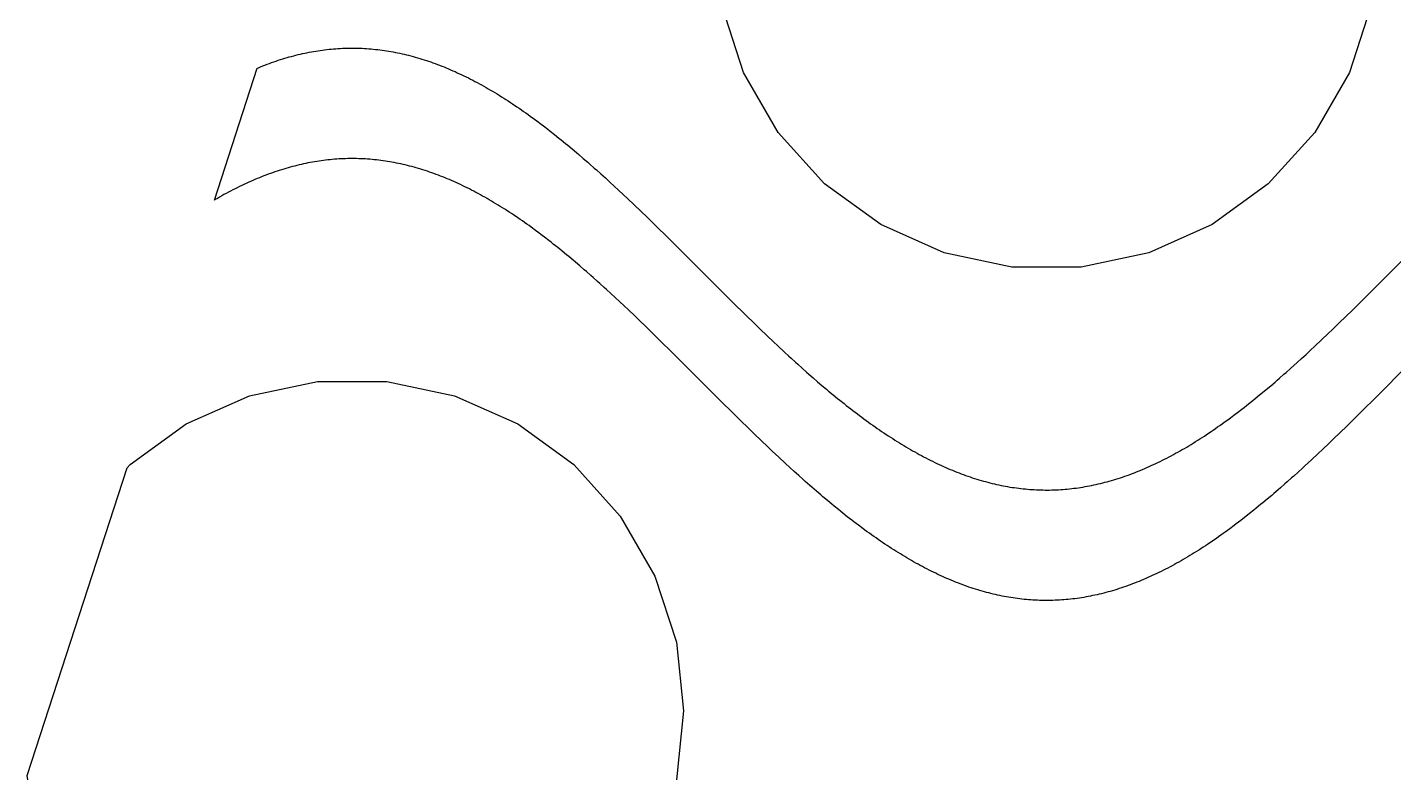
# Model space of a CAD drawing. Header units: metres. Extents: x -75 to 75, y 0 to 231.
# Drawn here: x -23.05 to 7.85, y 120.99 to 137.97 of the extents above; entities that cross this region are included whole.
import ezdxf

# ---------------------------------------------------------------- set-up
doc = ezdxf.new("R2010")
doc.units = ezdxf.units.M

msp = doc.modelspace()

# ---------------------------------------------------------------- linework, layer by layer
for p, q in [((-6.85158, 136.95), (-7.33604, 138.441)), ((7.33604, 138.441), (6.85158, 136.95)), ((-17.3782, 137.224), (-17.3283, 137.24)), ((-17.3283, 137.24), (-17.2782, 137.255)), ((-17.2782, 137.255), (-17.2282, 137.271)), ((-17.2282, 137.271), (-17.1783, 137.285)), ((-17.1783, 137.285), (-17.1282, 137.3)), ((-17.1282, 137.3), (-17.0782, 137.313)), ((-17.0782, 137.313), (-17.0283, 137.327)), ((-17.0283, 137.327), (-16.9782, 137.339)), ((-16.9782, 137.339), (-16.9283, 137.352)), ((-16.9283, 137.352), (-16.8783, 137.364)), ((-16.8783, 137.364), (-16.8282, 137.375)), ((-16.8282, 137.375), (-16.7783, 137.386)), ((-16.7783, 137.386), (-16.7282, 137.396)), ((-16.7282, 137.396), (-16.6782, 137.406)), ((-16.6782, 137.406), (-16.6283, 137.415)), ((-16.6283, 137.415), (-16.5782, 137.424)), ((-16.5782, 137.424), (-16.5282, 137.433)), ((-16.5282, 137.433), (-16.4783, 137.441)), ((-16.4783, 137.441), (-16.4282, 137.448)), ((-16.4282, 137.448), (-16.3783, 137.455)), ((-16.3783, 137.455), (-16.3283, 137.462)), ((-16.3283, 137.462), (-16.2782, 137.467)), ((-16.2782, 137.467), (-16.2283, 137.473)), ((-16.2283, 137.473), (-16.1783, 137.478)), ((-16.1783, 137.478), (-16.1282, 137.482)), ((-16.1282, 137.482), (-16.0783, 137.486)), ((-16.0783, 137.486), (-16.0282, 137.49)), ((-16.0282, 137.49), (-15.9782, 137.493)), ((-15.9782, 137.493), (-15.9283, 137.495)), ((-15.9283, 137.495), (-15.8782, 137.497)), ((-15.8782, 137.497), (-15.8282, 137.499)), ((-15.8282, 137.499), (-15.7783, 137.499)), ((-15.7783, 137.499), (-15.7282, 137.5)), ((-15.7282, 137.5), (-15.6783, 137.5)), ((-15.6783, 137.5), (-15.6283, 137.499)), ((-15.6283, 137.499), (-15.5782, 137.498)), ((-15.5782, 137.498), (-15.5283, 137.497)), ((-15.5283, 137.497), (-15.4782, 137.495)), ((-15.4782, 137.495), (-15.4282, 137.492)), ((-15.4282, 137.492), (-15.3783, 137.489)), ((-15.3783, 137.489), (-15.3282, 137.486)), ((-15.3282, 137.486), (-15.2782, 137.482)), ((-15.2782, 137.482), (-15.2283, 137.477)), ((-15.2283, 137.477), (-15.1782, 137.472)), ((-15.1782, 137.472), (-15.1283, 137.466)), ((-15.1283, 137.466), (-15.0783, 137.46)), ((-15.0783, 137.46), (-15.0282, 137.454)), ((-15.0282, 137.454), (-14.9783, 137.447)), ((-14.9783, 137.447), (-14.9283, 137.439)), ((-14.9283, 137.439), (-14.8782, 137.431)), ((-14.8782, 137.431), (-14.8283, 137.423)), ((-14.8283, 137.423), (-14.7782, 137.414)), ((-14.7782, 137.414), (-14.7282, 137.404)), ((-14.7282, 137.404), (-14.6783, 137.394)), ((-14.6783, 137.394), (-14.6282, 137.384)), ((-14.6282, 137.384), (-14.5782, 137.373)), ((-14.5782, 137.373), (-14.5283, 137.361)), ((-14.5283, 137.361), (-14.4782, 137.35)), ((-14.4782, 137.35), (-14.4283, 137.337)), ((-14.4283, 137.337), (-14.3783, 137.324)), ((-14.3783, 137.324), (-14.3282, 137.311)), ((-14.3282, 137.311), (-14.2783, 137.297)), ((-14.2783, 137.297), (-14.2282, 137.283)), ((-14.2282, 137.283), (-14.1782, 137.268)), ((-14.1782, 137.268), (-14.1283, 137.253)), ((-14.1283, 137.253), (-14.0782, 137.237)), ((-14.0782, 137.237), (-14.0282, 137.22)), ((-18.8237, 134.06), (-17.8533, 137.047)), ((-17.8533, 137.047), (-17.8282, 137.057)), ((-17.8282, 137.057), (-17.7782, 137.077)), ((-17.7782, 137.077), (-17.7283, 137.097)), ((-17.7283, 137.097), (-17.6782, 137.117)), ((-17.6782, 137.117), (-17.6283, 137.136)), ((-17.6283, 137.136), (-17.5783, 137.154)), ((-17.5783, 137.154), (-17.5282, 137.172)), ((-17.5282, 137.172), (-17.4783, 137.19)), ((-17.4783, 137.19), (-17.4283, 137.207)), ((-17.4283, 137.207), (-17.3782, 137.224)), ((-14.0282, 137.22), (-13.9783, 137.204)), ((-13.9783, 137.204), (-13.9282, 137.187)), ((-13.9282, 137.187), (-13.8783, 137.169)), ((-13.8783, 137.169), (-13.8283, 137.151)), ((-13.8283, 137.151), (-13.7782, 137.132)), ((-13.7782, 137.132), (-13.7283, 137.113)), ((-13.7283, 137.113), (-13.6783, 137.094)), ((-13.6783, 137.094), (-13.6282, 137.074)), ((-13.6282, 137.074), (-13.5783, 137.053)), ((-13.5783, 137.053), (-13.5282, 137.032)), ((-13.5282, 137.032), (-13.4782, 137.011)), ((-13.4782, 137.011), (-13.4283, 136.989)), ((-13.4283, 136.989), (-13.3782, 136.967)), ((-13.3782, 136.967), (-13.3282, 136.944)), ((-13.3282, 136.944), (-13.2783, 136.921)), ((-6.06758, 135.592), (-6.85158, 136.95)), ((6.85158, 136.95), (6.06758, 135.592)), ((-13.2783, 136.921), (-13.2282, 136.898)), ((-13.2282, 136.898), (-13.1783, 136.874)), ((-13.1783, 136.874), (-13.1283, 136.849)), ((-13.1283, 136.849), (-13.0782, 136.824)), ((-13.0782, 136.824), (-13.0283, 136.799)), ((-13.0283, 136.799), (-12.9782, 136.773)), ((-12.9782, 136.773), (-12.9282, 136.747)), ((-12.9282, 136.747), (-12.8783, 136.72)), ((-12.8783, 136.72), (-12.8282, 136.693)), ((-12.8282, 136.693), (-12.7782, 136.666)), ((-12.7782, 136.666), (-12.7283, 136.638)), ((-12.7283, 136.638), (-12.6782, 136.61)), ((-12.6782, 136.61), (-12.6283, 136.581)), ((-12.6283, 136.581), (-12.5783, 136.552)), ((-12.5783, 136.552), (-12.5282, 136.523)), ((-12.5282, 136.523), (-12.4783, 136.493)), ((-12.4783, 136.493), (-12.4283, 136.462)), ((-12.4283, 136.462), (-12.3782, 136.432)), ((-12.3782, 136.432), (-12.3283, 136.401)), ((-12.3283, 136.401), (-12.2782, 136.369)), ((-12.2782, 136.369), (-12.2282, 136.337)), ((-12.2282, 136.337), (-12.1783, 136.305)), ((-12.1783, 136.305), (-12.1282, 136.272)), ((-12.1282, 136.272), (-12.0782, 136.239)), ((-12.0782, 136.239), (-11.9782, 136.172)), ((-11.9782, 136.172), (-11.9283, 136.138)), ((-11.9283, 136.138), (-11.8783, 136.104)), ((-11.8783, 136.104), (-11.8282, 136.069)), ((-11.8282, 136.069), (-11.7783, 136.034)), ((-11.7783, 136.034), (-11.7282, 135.998)), ((-11.7282, 135.998), (-11.6782, 135.962)), ((-11.6782, 135.962), (-11.5782, 135.889)), ((-11.5782, 135.889), (-11.5282, 135.852)), ((-11.5282, 135.852), (-11.4282, 135.778)), ((-11.4282, 135.778), (-11.3783, 135.74)), ((-11.3783, 135.74), (-11.2782, 135.663)), ((-11.2782, 135.663), (-11.2283, 135.624)), ((-11.2283, 135.624), (-11.1282, 135.545)), ((-11.1282, 135.545), (-11.0282, 135.465)), ((-11.0282, 135.465), (-10.9782, 135.425)), ((-10.9782, 135.425), (-10.8782, 135.343)), ((-5.01846, 134.426), (-6.06758, 135.592)), ((6.06758, 135.592), (5.01846, 134.426)), ((-10.8782, 135.343), (-10.8282, 135.302)), ((-10.8282, 135.302), (-10.7282, 135.219)), ((-10.7282, 135.219), (-10.6283, 135.134)), ((-10.6283, 135.134), (-10.5782, 135.091)), ((-10.5782, 135.091), (-10.4782, 135.005)), ((-17.2556, 134.762), (-17.3057, 134.747)), ((-17.2057, 134.777), (-17.2556, 134.762)), ((-17.1557, 134.792), (-17.2057, 134.777)), ((-17.1056, 134.806), (-17.1557, 134.792)), ((-17.0557, 134.819), (-17.1056, 134.806)), ((-17.0057, 134.832), (-17.0557, 134.819)), ((-16.9556, 134.845), (-17.0057, 134.832)), ((-16.9057, 134.857), (-16.9556, 134.845)), ((-16.8557, 134.869), (-16.9057, 134.857)), ((-16.8056, 134.88), (-16.8557, 134.869)), ((-16.7557, 134.891), (-16.8056, 134.88)), ((-16.7056, 134.901), (-16.7557, 134.891)), ((-16.6557, 134.91), (-16.7056, 134.901)), ((-16.6057, 134.92), (-16.6557, 134.91)), ((-16.5556, 134.928), (-16.6057, 134.92)), ((-16.5057, 134.936), (-16.5556, 134.928)), ((-16.4557, 134.944), (-16.5057, 134.936)), ((-16.4056, 134.951), (-16.4557, 134.944)), ((-16.3557, 134.958), (-16.4056, 134.951)), ((-16.3057, 134.964), (-16.3557, 134.958)), ((-16.2556, 134.97), (-16.3057, 134.964)), ((-16.2057, 134.975), (-16.2556, 134.97)), ((-16.1556, 134.98), (-16.2057, 134.975)), ((-16.1057, 134.984), (-16.1556, 134.98)), ((-16.0557, 134.988), (-16.1057, 134.984)), ((-16.0056, 134.991), (-16.0557, 134.988)), ((-15.9557, 134.994), (-16.0056, 134.991)), ((-15.9057, 134.996), (-15.9557, 134.994)), ((-15.8556, 134.998), (-15.9057, 134.996)), ((-15.8057, 134.999), (-15.8556, 134.998)), ((-15.7557, 135), (-15.8057, 134.999)), ((-15.7056, 135), (-15.7557, 135)), ((-15.6557, 135), (-15.7056, 135)), ((-15.6057, 134.999), (-15.6557, 135)), ((-15.5556, 134.998), (-15.6057, 134.999)), ((-15.5057, 134.996), (-15.5556, 134.998)), ((-15.4556, 134.994), (-15.5057, 134.996)), ((-15.4057, 134.991), (-15.4556, 134.994)), ((-15.3557, 134.988), (-15.4057, 134.991)), ((-15.3056, 134.984), (-15.3557, 134.988)), ((-15.2557, 134.98), (-15.3056, 134.984)), ((-15.2057, 134.975), (-15.2557, 134.98)), ((-15.1556, 134.969), (-15.2057, 134.975)), ((-15.1057, 134.964), (-15.1556, 134.969)), ((-15.0557, 134.958), (-15.1057, 134.964)), ((-15.0056, 134.951), (-15.0557, 134.958)), ((-14.9557, 134.943), (-15.0056, 134.951)), ((-14.9056, 134.936), (-14.9557, 134.943)), ((-14.8557, 134.928), (-14.9056, 134.936)), ((-14.8057, 134.919), (-14.8557, 134.928)), ((-14.7556, 134.91), (-14.8057, 134.919)), ((-14.7057, 134.9), (-14.7556, 134.91)), ((-14.6557, 134.89), (-14.7057, 134.9)), ((-14.6056, 134.879), (-14.6557, 134.89)), ((-14.5557, 134.868), (-14.6056, 134.879)), ((-14.5057, 134.856), (-14.5557, 134.868)), ((-14.4556, 134.844), (-14.5057, 134.856)), ((-14.4057, 134.831), (-14.4556, 134.844)), ((-14.3557, 134.818), (-14.4057, 134.831)), ((-14.3056, 134.805), (-14.3557, 134.818)), ((-14.2557, 134.791), (-14.3056, 134.805)), ((-14.2056, 134.776), (-14.2557, 134.791)), ((-14.1557, 134.761), (-14.2056, 134.776)), ((-14.1057, 134.745), (-14.1557, 134.761)), ((-10.4782, 135.005), (-10.3783, 134.918)), ((-10.3783, 134.918), (-10.3282, 134.875)), ((-10.3282, 134.875), (-10.2283, 134.786)), ((-10.2283, 134.786), (-10.1782, 134.742)), ((-18.0556, 134.459), (-18.1057, 134.436)), ((-18.0057, 134.481), (-18.0556, 134.459)), ((-17.9556, 134.503), (-18.0057, 134.481)), ((-17.9057, 134.525), (-17.9556, 134.503)), ((-17.8557, 134.546), (-17.9057, 134.525)), ((-17.8056, 134.566), (-17.8557, 134.546)), ((-17.7557, 134.586), (-17.8056, 134.566)), ((-17.7057, 134.606), (-17.7557, 134.586)), ((-17.6556, 134.625), (-17.7057, 134.606)), ((-17.6057, 134.644), (-17.6556, 134.625)), ((-17.5557, 134.662), (-17.6057, 134.644)), ((-17.5056, 134.68), (-17.5557, 134.662)), ((-17.4557, 134.698), (-17.5056, 134.68)), ((-17.4056, 134.715), (-17.4557, 134.698)), ((-17.3557, 134.731), (-17.4056, 134.715)), ((-17.3057, 134.747), (-17.3557, 134.731)), ((-14.0556, 134.729), (-14.1057, 134.745)), ((-14.0057, 134.713), (-14.0556, 134.729)), ((-13.9557, 134.696), (-14.0057, 134.713)), ((-13.9056, 134.679), (-13.9557, 134.696)), ((-13.8557, 134.661), (-13.9056, 134.679)), ((-13.8057, 134.642), (-13.8557, 134.661)), ((-13.7556, 134.624), (-13.8057, 134.642)), ((-13.7057, 134.604), (-13.7556, 134.624)), ((-13.6556, 134.585), (-13.7057, 134.604)), ((-13.6057, 134.565), (-13.6556, 134.585)), ((-13.5557, 134.544), (-13.6057, 134.565)), ((-13.5056, 134.523), (-13.5557, 134.544)), ((-13.4557, 134.501), (-13.5056, 134.523)), ((-13.4057, 134.479), (-13.4557, 134.501)), ((-13.3556, 134.457), (-13.4057, 134.479)), ((-13.3057, 134.434), (-13.3556, 134.457)), ((-10.1782, 134.742), (-10.0783, 134.652)), ((-10.0783, 134.652), (-9.97826, 134.561)), ((-9.97826, 134.561), (-9.87823, 134.469)), ((-9.87823, 134.469), (-9.77821, 134.377)), ((-18.6556, 134.156), (-18.7057, 134.128)), ((-18.6057, 134.184), (-18.6556, 134.156)), ((-18.5557, 134.211), (-18.6057, 134.184)), ((-18.5056, 134.237), (-18.5557, 134.211)), ((-18.4557, 134.264), (-18.5056, 134.237)), ((-18.4057, 134.29), (-18.4557, 134.264)), ((-18.3556, 134.315), (-18.4057, 134.29)), ((-18.3057, 134.34), (-18.3556, 134.315)), ((-18.2557, 134.365), (-18.3057, 134.34)), ((-18.2056, 134.389), (-18.2557, 134.365)), ((-18.1557, 134.413), (-18.2056, 134.389)), ((-18.1057, 134.436), (-18.1557, 134.413)), ((-13.2557, 134.411), (-13.3057, 134.434)), ((-13.2056, 134.387), (-13.2557, 134.411)), ((-13.1557, 134.363), (-13.2056, 134.387)), ((-13.1057, 134.338), (-13.1557, 134.363)), ((-13.0556, 134.313), (-13.1057, 134.338)), ((-13.0057, 134.287), (-13.0556, 134.313)), ((-12.9556, 134.261), (-13.0057, 134.287)), ((-12.9057, 134.235), (-12.9556, 134.261)), ((-12.8557, 134.208), (-12.9057, 134.235)), ((-12.8056, 134.181), (-12.8557, 134.208)), ((-12.7557, 134.153), (-12.8056, 134.181)), ((-12.7057, 134.125), (-12.7557, 134.153)), ((-9.77821, 134.377), (-9.67827, 134.284)), ((-9.67827, 134.284), (-9.57825, 134.19)), ((-9.57825, 134.19), (-9.47823, 134.096)), ((-3.75, 133.505), (-5.01846, 134.426)), ((5.01846, 134.426), (3.75, 133.505)), ((-18.8057, 134.071), (-18.8237, 134.06)), ((-18.7556, 134.1), (-18.8057, 134.071)), ((-18.7057, 134.128), (-18.7556, 134.1)), ((-12.6556, 134.097), (-12.7057, 134.125)), ((-12.6057, 134.068), (-12.6556, 134.097)), ((-12.5557, 134.039), (-12.6057, 134.068)), ((-12.5056, 134.009), (-12.5557, 134.039)), ((-12.4557, 133.979), (-12.5056, 134.009)), ((-12.4056, 133.949), (-12.4557, 133.979)), ((-12.3557, 133.918), (-12.4056, 133.949)), ((-12.3057, 133.886), (-12.3557, 133.918)), ((-12.2556, 133.855), (-12.3057, 133.886)), ((-12.2057, 133.823), (-12.2556, 133.855)), ((-9.47823, 134.096), (-9.32823, 133.953)), ((-9.32823, 133.953), (-9.17824, 133.809)), ((-12.1557, 133.79), (-12.2057, 133.823)), ((-12.1056, 133.758), (-12.1557, 133.79)), ((-12.0557, 133.724), (-12.1056, 133.758)), ((-11.9556, 133.657), (-12.0557, 133.724)), ((-11.9057, 133.623), (-11.9556, 133.657)), ((-11.8557, 133.588), (-11.9057, 133.623)), ((-11.8056, 133.553), (-11.8557, 133.588)), ((-11.7557, 133.518), (-11.8056, 133.553)), ((-9.17824, 133.809), (-9.02824, 133.664)), ((-9.02824, 133.664), (-8.87825, 133.517)), ((-11.7056, 133.482), (-11.7557, 133.518)), ((-11.6557, 133.446), (-11.7056, 133.482)), ((-11.5556, 133.373), (-11.6557, 133.446)), ((-11.5057, 133.336), (-11.5556, 133.373)), ((-11.4056, 133.26), (-11.5057, 133.336)), ((-11.3557, 133.222), (-11.4056, 133.26)), ((-11.2556, 133.145), (-11.3557, 133.222)), ((-8.87825, 133.517), (-8.77823, 133.419)), ((-8.77823, 133.419), (-8.62823, 133.271)), ((-8.62823, 133.271), (-8.37822, 133.023)), ((-2.31758, 132.867), (-3.75, 133.505)), ((3.75, 133.505), (2.31758, 132.867)), ((-11.2057, 133.106), (-11.2556, 133.145)), ((-11.1556, 133.067), (-11.2057, 133.106)), ((-11.0557, 132.987), (-11.1556, 133.067)), ((-11.0056, 132.947), (-11.0557, 132.987)), ((-10.9557, 132.907), (-11.0056, 132.947)), ((-10.8556, 132.825), (-10.9557, 132.907)), ((-8.37822, 133.023), (-8.22823, 132.874)), ((-10.8057, 132.783), (-10.8556, 132.825)), ((-10.7056, 132.7), (-10.8057, 132.783)), ((-10.6557, 132.657), (-10.7056, 132.7)), ((-10.5556, 132.572), (-10.6557, 132.657)), ((-8.22823, 132.874), (-7.42828, 132.075)), ((-0.78392, 132.541), (-2.31758, 132.867)), ((2.31758, 132.867), (0.78392, 132.541)), ((7.47169, 132.118), (8.22166, 132.867)), ((-10.4556, 132.486), (-10.5556, 132.572)), ((-10.4057, 132.442), (-10.4556, 132.486)), ((-10.3056, 132.355), (-10.4057, 132.442)), ((-10.2557, 132.31), (-10.3056, 132.355)), ((-10.1556, 132.221), (-10.2557, 132.31)), ((0.78392, 132.541), (-0.78392, 132.541)), ((-10.1057, 132.176), (-10.1556, 132.221)), ((-10.0056, 132.086), (-10.1057, 132.176)), ((-9.95567, 132.04), (-10.0056, 132.086)), ((-9.85565, 131.949), (-9.95567, 132.04)), ((-7.42828, 132.075), (-7.17827, 131.826)), ((7.3217, 131.969), (7.47169, 132.118)), ((-9.75563, 131.856), (-9.85565, 131.949)), ((-9.65569, 131.763), (-9.75563, 131.856)), ((-9.55566, 131.669), (-9.65569, 131.763)), ((-7.17827, 131.826), (-7.02827, 131.678)), ((-7.02827, 131.678), (-6.87828, 131.53)), ((6.92169, 131.573), (7.07169, 131.721)), ((7.07169, 131.721), (7.17171, 131.82)), ((7.17171, 131.82), (7.3217, 131.969)), ((-9.45564, 131.574), (-9.55566, 131.669)), ((-9.30565, 131.431), (-9.45564, 131.574)), ((-9.20563, 131.335), (-9.30565, 131.431)), ((-6.87828, 131.53), (-6.77826, 131.433)), ((-6.77826, 131.433), (-6.62827, 131.287)), ((6.6217, 131.28), (6.7717, 131.426)), ((6.7717, 131.426), (6.92169, 131.573)), ((-9.05563, 131.19), (-9.20563, 131.335)), ((-8.90564, 131.044), (-9.05563, 131.19)), ((-6.62827, 131.287), (-6.47827, 131.142)), ((-6.47827, 131.142), (-6.32828, 130.998)), ((6.37169, 131.039), (6.47171, 131.135)), ((6.47171, 131.135), (6.6217, 131.28)), ((-8.70567, 130.848), (-8.90564, 131.044)), ((-8.50563, 130.65), (-8.70567, 130.848)), ((-6.32828, 130.998), (-6.17828, 130.855)), ((-6.17828, 130.855), (-6.07826, 130.761)), ((-6.07826, 130.761), (-5.92827, 130.622)), ((5.97168, 130.662), (6.0717, 130.755)), ((6.0717, 130.755), (6.22169, 130.896)), ((6.22169, 130.896), (6.37169, 131.039)), ((-8.30566, 130.451), (-8.50563, 130.65)), ((-7.70569, 129.852), (-8.30566, 130.451)), ((-5.92827, 130.622), (-5.82825, 130.529)), ((-5.82825, 130.529), (-5.77827, 130.483)), ((-5.77827, 130.483), (-5.67825, 130.392)), ((5.67169, 130.386), (5.77171, 130.477)), ((5.77171, 130.477), (5.87166, 130.569)), ((5.87166, 130.569), (5.97168, 130.662)), ((-5.67825, 130.392), (-5.62828, 130.347)), ((-5.62828, 130.347), (-5.52826, 130.257)), ((-5.52826, 130.257), (-5.42824, 130.168)), ((-5.42824, 130.168), (-5.37827, 130.124)), ((5.3717, 130.118), (5.42168, 130.162)), ((5.42168, 130.162), (5.5217, 130.251)), ((5.5217, 130.251), (5.67169, 130.386)), ((8.24425, 130.39), (7.39426, 129.541)), ((-18.0256, 129.633), (-16.4919, 129.959)), ((-16.4919, 129.959), (-14.9239, 129.959)), ((-14.9239, 129.959), (-13.3903, 129.633)), ((-7.30568, 129.453), (-7.70569, 129.852)), ((-5.37827, 130.124), (-5.27824, 130.037)), ((-5.27824, 130.037), (-5.17822, 129.95)), ((-5.17822, 129.95), (-5.07828, 129.865)), ((-5.07828, 129.865), (-4.97826, 129.78)), ((4.97169, 129.775), (5.07164, 129.859)), ((5.07164, 129.859), (5.17166, 129.944)), ((5.17166, 129.944), (5.22171, 129.988)), ((5.22171, 129.988), (5.27168, 130.031)), ((5.27168, 130.031), (5.3717, 130.118)), ((-19.4579, 128.995), (-18.0256, 129.633)), ((-13.3903, 129.633), (-11.9579, 128.995)), ((-4.97826, 129.78), (-4.92828, 129.738)), ((-4.92828, 129.738), (-4.82826, 129.656)), ((-4.82826, 129.656), (-4.72824, 129.574)), ((-4.72824, 129.574), (-4.67827, 129.534)), ((-4.67827, 129.534), (-4.57825, 129.454)), ((4.57169, 129.448), (4.67171, 129.528)), ((4.67171, 129.528), (4.72168, 129.569)), ((4.72168, 129.569), (4.8217, 129.65)), ((4.8217, 129.65), (4.92165, 129.733)), ((4.92165, 129.733), (4.97169, 129.775)), ((7.39426, 129.541), (7.19429, 129.342)), ((-7.15569, 129.304), (-7.30568, 129.453)), ((-7.05566, 129.205), (-7.15569, 129.304)), ((-6.90567, 129.057), (-7.05566, 129.205)), ((-4.57825, 129.454), (-4.52827, 129.414)), ((-4.52827, 129.414), (-4.42825, 129.336)), ((-4.42825, 129.336), (-4.37828, 129.298)), ((-4.37828, 129.298), (-4.32823, 129.259)), ((-4.32823, 129.259), (-4.27826, 129.221)), ((-4.27826, 129.221), (-4.22821, 129.184)), ((4.17168, 129.142), (4.2717, 129.216)), ((4.2717, 129.216), (4.32167, 129.254)), ((4.32167, 129.254), (4.42169, 129.331)), ((4.42169, 129.331), (4.47166, 129.37)), ((4.47166, 129.37), (4.52171, 129.409)), ((4.52171, 129.409), (4.57169, 129.448)), ((7.19429, 129.342), (6.94427, 129.095)), ((-20.7264, 128.074), (-19.4579, 128.995)), ((-11.9579, 128.995), (-10.6895, 128.074)), ((-6.75568, 128.911), (-6.90567, 129.057)), ((-6.60568, 128.765), (-6.75568, 128.911)), ((-4.22821, 129.184), (-4.17824, 129.147)), ((-4.17824, 129.147), (-4.12827, 129.11)), ((-4.12827, 129.11), (-4.07822, 129.073)), ((-4.07822, 129.073), (-4.02824, 129.037)), ((-4.02824, 129.037), (-3.97827, 129.001)), ((-3.97827, 129.001), (-3.92822, 128.965)), ((-3.92822, 128.965), (-3.87825, 128.93)), ((-3.87825, 128.93), (-3.82828, 128.895)), ((-3.82828, 128.895), (-3.77823, 128.861)), ((3.77167, 128.856), (3.82164, 128.891)), ((3.82164, 128.891), (3.87169, 128.926)), ((3.87169, 128.926), (3.92166, 128.961)), ((3.92166, 128.961), (3.97171, 128.996)), ((3.97171, 128.996), (4.02168, 129.032)), ((4.02168, 129.032), (4.1217, 129.105)), ((4.1217, 129.105), (4.17168, 129.142)), ((6.79428, 128.948), (6.64429, 128.802)), ((6.94427, 129.095), (6.79428, 128.948)), ((-6.45569, 128.62), (-6.60568, 128.765)), ((-6.30569, 128.476), (-6.45569, 128.62)), ((-3.77823, 128.861), (-3.72826, 128.827)), ((-3.72826, 128.827), (-3.67828, 128.793)), ((-3.67828, 128.793), (-3.57826, 128.727)), ((-3.57826, 128.727), (-3.47824, 128.662)), ((-3.47824, 128.662), (-3.42827, 128.63)), ((-3.42827, 128.63), (-3.37822, 128.598)), ((-3.37822, 128.598), (-3.32825, 128.567)), ((3.32169, 128.563), (3.37166, 128.594)), ((3.37166, 128.594), (3.42171, 128.626)), ((3.42171, 128.626), (3.47168, 128.658)), ((3.47168, 128.658), (3.52165, 128.69)), ((3.52165, 128.69), (3.5717, 128.722)), ((3.5717, 128.722), (3.62167, 128.755)), ((3.62167, 128.755), (3.72169, 128.822)), ((3.72169, 128.822), (3.77167, 128.856)), ((6.49429, 128.657), (6.39427, 128.561)), ((6.64429, 128.802), (6.49429, 128.657)), ((-6.20567, 128.381), (-6.30569, 128.476)), ((-6.05568, 128.24), (-6.20567, 128.381)), ((-3.32825, 128.567), (-3.27827, 128.537)), ((-3.27827, 128.537), (-3.22823, 128.506)), ((-3.22823, 128.506), (-3.17825, 128.477)), ((-3.17825, 128.477), (-3.12828, 128.447)), ((-3.12828, 128.447), (-3.07823, 128.418)), ((-3.07823, 128.418), (-3.02826, 128.389)), ((-3.02826, 128.389), (-2.97821, 128.361)), ((-2.97821, 128.361), (-2.92824, 128.333)), ((-2.92824, 128.333), (-2.87827, 128.306)), ((-2.87827, 128.306), (-2.82822, 128.279)), ((-2.82822, 128.279), (-2.77824, 128.252)), ((2.77168, 128.249), (2.82166, 128.275)), ((2.82166, 128.275), (2.8717, 128.302)), ((2.8717, 128.302), (2.92168, 128.33)), ((2.92168, 128.33), (2.97165, 128.357)), ((2.97165, 128.357), (3.0217, 128.386)), ((3.0217, 128.386), (3.07167, 128.414)), ((3.07167, 128.414), (3.12164, 128.443)), ((3.12164, 128.443), (3.17169, 128.473)), ((3.17169, 128.473), (3.22166, 128.502)), ((3.22166, 128.502), (3.27171, 128.533)), ((3.27171, 128.533), (3.32169, 128.563)), ((6.14426, 128.323), (5.99426, 128.183)), ((6.24428, 128.418), (6.14426, 128.323)), ((6.39427, 128.561), (6.24428, 128.418)), ((-23.0544, 121.039), (-20.7927, 128)), ((-20.7927, 128), (-20.7264, 128.074)), ((-10.6895, 128.074), (-9.64027, 126.908)), ((-5.90569, 128.101), (-6.05568, 128.24)), ((-5.80566, 128.008), (-5.90569, 128.101)), ((-5.70564, 127.917), (-5.80566, 128.008)), ((-2.77824, 128.252), (-2.72827, 128.226)), ((-2.72827, 128.226), (-2.67822, 128.2)), ((-2.67822, 128.2), (-2.62825, 128.175)), ((-2.62825, 128.175), (-2.57828, 128.15)), ((-2.57828, 128.15), (-2.52823, 128.126)), ((-2.52823, 128.126), (-2.47826, 128.102)), ((-2.47826, 128.102), (-2.42828, 128.078)), ((-2.42828, 128.078), (-2.37823, 128.055)), ((-2.37823, 128.055), (-2.32826, 128.032)), ((-2.32826, 128.032), (-2.27821, 128.01)), ((-2.27821, 128.01), (-2.22824, 127.988)), ((-2.22824, 127.988), (-2.17827, 127.967)), ((-2.17827, 127.967), (-2.12822, 127.946)), ((2.12166, 127.943), (2.17171, 127.964)), ((2.17171, 127.964), (2.22168, 127.985)), ((2.22168, 127.985), (2.27165, 128.007)), ((2.27165, 128.007), (2.3217, 128.029)), ((2.3217, 128.029), (2.37167, 128.052)), ((2.37167, 128.052), (2.42165, 128.075)), ((2.42165, 128.075), (2.47169, 128.099)), ((2.47169, 128.099), (2.52167, 128.122)), ((2.52167, 128.122), (2.57164, 128.147)), ((2.57164, 128.147), (2.62169, 128.172)), ((2.62169, 128.172), (2.67166, 128.197)), ((2.67166, 128.197), (2.72171, 128.223)), ((2.72171, 128.223), (2.77168, 128.249)), ((5.7943, 127.998), (5.69427, 127.907)), ((5.84427, 128.044), (5.7943, 127.998)), ((5.99426, 128.183), (5.84427, 128.044)), ((-5.6057, 127.827), (-5.70564, 127.917)), ((-5.50568, 127.737), (-5.6057, 127.827)), ((-5.45563, 127.693), (-5.50568, 127.737)), ((-5.35568, 127.604), (-5.45563, 127.693)), ((-2.12822, 127.946), (-2.07825, 127.926)), ((-2.07825, 127.926), (-2.02827, 127.906)), ((-2.02827, 127.906), (-1.97823, 127.886)), ((-1.97823, 127.886), (-1.92825, 127.867)), ((-1.92825, 127.867), (-1.87828, 127.849)), ((-1.87828, 127.849), (-1.82823, 127.831)), ((-1.82823, 127.831), (-1.77826, 127.813)), ((-1.77826, 127.813), (-1.72821, 127.796)), ((-1.72821, 127.796), (-1.67824, 127.779)), ((-1.67824, 127.779), (-1.62827, 127.763)), ((-1.62827, 127.763), (-1.57822, 127.747)), ((-1.57822, 127.747), (-1.52824, 127.732)), ((-1.52824, 127.732), (-1.47827, 127.717)), ((-1.47827, 127.717), (-1.42822, 127.703)), ((-1.42822, 127.703), (-1.37825, 127.689)), ((-1.37825, 127.689), (-1.32828, 127.675)), ((-1.32828, 127.675), (-1.27823, 127.663)), ((-1.27823, 127.663), (-1.22826, 127.65)), ((1.22169, 127.648), (1.27167, 127.661)), ((1.27167, 127.661), (1.32164, 127.674)), ((1.32164, 127.674), (1.37169, 127.687)), ((1.37169, 127.687), (1.42166, 127.701)), ((1.42166, 127.701), (1.47171, 127.715)), ((1.47171, 127.715), (1.52168, 127.73)), ((1.52168, 127.73), (1.57166, 127.745)), ((1.57166, 127.745), (1.6217, 127.761)), ((1.6217, 127.761), (1.67168, 127.777)), ((1.67168, 127.777), (1.72165, 127.793)), ((1.72165, 127.793), (1.7717, 127.811)), ((1.7717, 127.811), (1.82167, 127.828)), ((1.82167, 127.828), (1.87164, 127.846)), ((1.87164, 127.846), (1.92169, 127.865)), ((1.92169, 127.865), (1.97166, 127.884)), ((1.97166, 127.884), (2.02171, 127.903)), ((2.02171, 127.903), (2.07169, 127.923)), ((2.07169, 127.923), (2.12166, 127.943)), ((5.44426, 127.682), (5.39429, 127.638)), ((5.54428, 127.772), (5.44426, 127.682)), ((5.59425, 127.816), (5.54428, 127.772)), ((5.69427, 127.907), (5.59425, 127.816)), ((-5.30563, 127.561), (-5.35568, 127.604)), ((-5.20569, 127.474), (-5.30563, 127.561)), ((-5.10567, 127.388), (-5.20569, 127.474)), ((-5.05569, 127.346), (-5.10567, 127.388)), ((-4.95567, 127.261), (-5.05569, 127.346)), ((-1.22826, 127.65), (-1.17828, 127.638)), ((-1.17828, 127.638), (-1.12823, 127.627)), ((-1.12823, 127.627), (-1.07826, 127.616)), ((-1.07826, 127.616), (-1.02821, 127.605)), ((-1.02821, 127.605), (-0.978241, 127.595)), ((-0.978241, 127.595), (-0.928268, 127.586)), ((-0.928268, 127.586), (-0.87822, 127.577)), ((-0.87822, 127.577), (-0.828247, 127.568)), ((-0.828247, 127.568), (-0.778275, 127.56)), ((-0.778275, 127.56), (-0.728226, 127.553)), ((-0.728226, 127.553), (-0.678253, 127.546)), ((-0.678253, 127.546), (-0.628281, 127.539)), ((-0.628281, 127.539), (-0.578232, 127.533)), ((-0.578232, 127.533), (-0.528259, 127.528)), ((-0.528259, 127.528), (-0.47821, 127.523)), ((-0.47821, 127.523), (-0.428238, 127.518)), ((-0.428238, 127.518), (-0.378265, 127.514)), ((-0.378265, 127.514), (-0.328217, 127.511)), ((-0.328217, 127.511), (-0.278244, 127.508)), ((-0.278244, 127.508), (-0.228271, 127.505)), ((-0.228271, 127.505), (-0.178223, 127.503)), ((-0.178223, 127.503), (-0.12825, 127.502)), ((-0.12825, 127.502), (-0.078278, 127.501)), ((-0.078278, 127.501), (-0.028229, 127.5)), ((-0.028229, 127.5), (0.021667, 127.5)), ((0.021667, 127.5), (0.07164, 127.5)), ((0.07164, 127.5), (0.121689, 127.501)), ((0.121689, 127.501), (0.171661, 127.503)), ((0.171661, 127.503), (0.22171, 127.505)), ((0.22171, 127.505), (0.271683, 127.507)), ((0.271683, 127.507), (0.321655, 127.51)), ((0.321655, 127.51), (0.371704, 127.514)), ((0.371704, 127.514), (0.421677, 127.518)), ((0.421677, 127.518), (0.471649, 127.522)), ((0.471649, 127.522), (0.521698, 127.527)), ((0.521698, 127.527), (0.571671, 127.533)), ((0.571671, 127.533), (0.621643, 127.539)), ((0.621643, 127.539), (0.671692, 127.545)), ((0.671692, 127.545), (0.721664, 127.552)), ((0.721664, 127.552), (0.771713, 127.559)), ((0.771713, 127.559), (0.821686, 127.567)), ((0.821686, 127.567), (0.871658, 127.576)), ((0.871658, 127.576), (0.921707, 127.585)), ((0.921707, 127.585), (0.97168, 127.594)), ((0.97168, 127.594), (1.02165, 127.604)), ((1.02165, 127.604), (1.0717, 127.614)), ((1.0717, 127.614), (1.12167, 127.625)), ((1.12167, 127.625), (1.17165, 127.637)), ((1.17165, 127.637), (1.22169, 127.648)), ((5.0943, 127.378), (4.99428, 127.294)), ((5.14427, 127.421), (5.0943, 127.378)), ((5.24429, 127.507), (5.14427, 127.421)), ((5.29427, 127.551), (5.24429, 127.507)), ((5.39429, 127.638), (5.29427, 127.551)), ((-4.85565, 127.178), (-4.95567, 127.261)), ((-4.80568, 127.137), (-4.85565, 127.178)), ((-4.70566, 127.056), (-4.80568, 127.137)), ((-4.65569, 127.015), (-4.70566, 127.056)), ((4.69429, 127.046), (4.59427, 126.966)), ((4.74426, 127.087), (4.69429, 127.046)), ((4.84428, 127.169), (4.74426, 127.087)), ((4.89426, 127.21), (4.84428, 127.169)), ((4.99428, 127.294), (4.89426, 127.21)), ((-9.64027, 126.908), (-8.85635, 125.551)), ((-4.60564, 126.975), (-4.65569, 127.015)), ((-4.50569, 126.896), (-4.60564, 126.975)), ((-4.40567, 126.819), (-4.50569, 126.896)), ((-4.3557, 126.78), (-4.40567, 126.819)), ((-4.30565, 126.742), (-4.3557, 126.78)), ((-4.25568, 126.704), (-4.30565, 126.742)), ((4.29428, 126.733), (4.24423, 126.696)), ((4.39423, 126.81), (4.29428, 126.733)), ((4.44427, 126.848), (4.39423, 126.81)), ((4.5443, 126.927), (4.44427, 126.848)), ((4.59427, 126.966), (4.5443, 126.927)), ((-4.15565, 126.63), (-4.25568, 126.704)), ((-4.10568, 126.593), (-4.15565, 126.63)), ((-4.05563, 126.557), (-4.10568, 126.593)), ((-4.00566, 126.521), (-4.05563, 126.557)), ((-3.95569, 126.485), (-4.00566, 126.521)), ((-3.90564, 126.449), (-3.95569, 126.485)), ((-3.85567, 126.414), (-3.90564, 126.449)), ((3.89427, 126.441), (3.8443, 126.406)), ((3.99429, 126.512), (3.89427, 126.441)), ((4.04427, 126.548), (3.99429, 126.512)), ((4.09424, 126.585), (4.04427, 126.548)), ((4.14429, 126.621), (4.09424, 126.585)), ((4.24423, 126.696), (4.14429, 126.621)), ((-3.80569, 126.38), (-3.85567, 126.414)), ((-3.75565, 126.345), (-3.80569, 126.38)), ((-3.70567, 126.311), (-3.75565, 126.345)), ((-3.65562, 126.278), (-3.70567, 126.311)), ((-3.60565, 126.245), (-3.65562, 126.278)), ((-3.55568, 126.212), (-3.60565, 126.245)), ((-3.50563, 126.179), (-3.55568, 126.212)), ((-3.45566, 126.147), (-3.50563, 126.179)), ((-3.40569, 126.116), (-3.45566, 126.147)), ((-3.35564, 126.084), (-3.40569, 126.116)), ((3.39424, 126.108), (3.34427, 126.077)), ((3.44429, 126.14), (3.39424, 126.108)), ((3.49426, 126.172), (3.44429, 126.14)), ((3.54424, 126.204), (3.49426, 126.172)), ((3.59428, 126.237), (3.54424, 126.204)), ((3.64426, 126.27), (3.59428, 126.237)), ((3.74428, 126.338), (3.64426, 126.27)), ((3.8443, 126.406), (3.74428, 126.338)), ((-3.30566, 126.054), (-3.35564, 126.084)), ((-3.25569, 126.023), (-3.30566, 126.054)), ((-3.20564, 125.993), (-3.25569, 126.023)), ((-3.15567, 125.963), (-3.20564, 125.993)), ((-3.1057, 125.934), (-3.15567, 125.963)), ((-3.05565, 125.905), (-3.1057, 125.934)), ((-3.00568, 125.877), (-3.05565, 125.905)), ((-2.95563, 125.848), (-3.00568, 125.877)), ((-2.90565, 125.821), (-2.95563, 125.848)), ((-2.85568, 125.794), (-2.90565, 125.821)), ((2.89429, 125.815), (2.84424, 125.787)), ((2.94426, 125.842), (2.89429, 125.815)), ((2.99423, 125.87), (2.94426, 125.842)), ((3.04428, 125.898), (2.99423, 125.87)), ((3.09425, 125.927), (3.04428, 125.898)), ((3.14423, 125.956), (3.09425, 125.927)), ((3.19427, 125.986), (3.14423, 125.956)), ((3.24425, 126.016), (3.19427, 125.986)), ((3.2943, 126.046), (3.24425, 126.016)), ((3.34427, 126.077), (3.2943, 126.046)), ((-8.85635, 125.551), (-8.37181, 124.059)), ((-2.80563, 125.767), (-2.85568, 125.794)), ((-2.75566, 125.74), (-2.80563, 125.767)), ((-2.70569, 125.714), (-2.75566, 125.74)), ((-2.65564, 125.689), (-2.70569, 125.714)), ((-2.60567, 125.664), (-2.65564, 125.689)), ((-2.55569, 125.639), (-2.60567, 125.664)), ((-2.50565, 125.615), (-2.55569, 125.639)), ((-2.45567, 125.591), (-2.50565, 125.615)), ((-2.40562, 125.568), (-2.45567, 125.591)), ((-2.35565, 125.545), (-2.40562, 125.568)), ((-2.30568, 125.522), (-2.35565, 125.545)), ((-2.25563, 125.5), (-2.30568, 125.522)), ((-2.20566, 125.479), (-2.25563, 125.5)), ((2.24426, 125.495), (2.19429, 125.474)), ((2.29424, 125.517), (2.24426, 125.495)), ((2.34428, 125.54), (2.29424, 125.517)), ((2.39426, 125.562), (2.34428, 125.54)), ((2.44423, 125.586), (2.39426, 125.562)), ((2.49428, 125.609), (2.44423, 125.586)), ((2.54425, 125.633), (2.49428, 125.609)), ((2.5943, 125.658), (2.54425, 125.633)), ((2.64427, 125.683), (2.5943, 125.658)), ((2.69424, 125.708), (2.64427, 125.683)), ((2.74429, 125.734), (2.69424, 125.708)), ((2.79427, 125.761), (2.74429, 125.734)), ((2.84424, 125.787), (2.79427, 125.761)), ((-2.15569, 125.458), (-2.20566, 125.479)), ((-2.10564, 125.437), (-2.15569, 125.458)), ((-2.05566, 125.417), (-2.10564, 125.437)), ((-2.00569, 125.397), (-2.05566, 125.417)), ((-1.95564, 125.378), (-2.00569, 125.397)), ((-1.90567, 125.359), (-1.95564, 125.378)), ((-1.8557, 125.34), (-1.90567, 125.359)), ((-1.80565, 125.322), (-1.8557, 125.34)), ((-1.75568, 125.305), (-1.80565, 125.322)), ((-1.70563, 125.288), (-1.75568, 125.305)), ((-1.65565, 125.272), (-1.70563, 125.288)), ((-1.60568, 125.256), (-1.65565, 125.272)), ((-1.55563, 125.24), (-1.60568, 125.256)), ((-1.50566, 125.225), (-1.55563, 125.24)), ((-1.45569, 125.21), (-1.50566, 125.225)), ((-1.40564, 125.196), (-1.45569, 125.21)), ((-1.35567, 125.183), (-1.40564, 125.196)), ((-1.30569, 125.17), (-1.35567, 125.183)), ((1.3443, 125.18), (1.29425, 125.167)), ((1.39427, 125.193), (1.3443, 125.18)), ((1.44424, 125.207), (1.39427, 125.193)), ((1.49429, 125.222), (1.44424, 125.207)), ((1.54427, 125.237), (1.49429, 125.222)), ((1.59424, 125.252), (1.54427, 125.237)), ((1.64429, 125.268), (1.59424, 125.252)), ((1.69426, 125.284), (1.64429, 125.268)), ((1.74423, 125.301), (1.69426, 125.284)), ((1.79428, 125.318), (1.74423, 125.301)), ((1.84425, 125.336), (1.79428, 125.318)), ((1.89423, 125.355), (1.84425, 125.336)), ((1.94427, 125.373), (1.89423, 125.355)), ((1.99425, 125.392), (1.94427, 125.373)), ((2.0443, 125.412), (1.99425, 125.392)), ((2.09427, 125.432), (2.0443, 125.412)), ((2.14424, 125.453), (2.09427, 125.432)), ((2.19429, 125.474), (2.14424, 125.453)), ((-1.25565, 125.157), (-1.30569, 125.17)), ((-1.20567, 125.145), (-1.25565, 125.157)), ((-1.15562, 125.133), (-1.20567, 125.145)), ((-1.10565, 125.122), (-1.15562, 125.133)), ((-1.05568, 125.111), (-1.10565, 125.122)), ((-1.00563, 125.101), (-1.05568, 125.111)), ((-0.955658, 125.091), (-1.00563, 125.101)), ((-0.905685, 125.082), (-0.955658, 125.091)), ((-0.855637, 125.073), (-0.905685, 125.082)), ((-0.805664, 125.065), (-0.855637, 125.073)), ((-0.755692, 125.057), (-0.805664, 125.065)), ((-0.705643, 125.05), (-0.755692, 125.057)), ((-0.65567, 125.043), (-0.705643, 125.05)), ((-0.605698, 125.037), (-0.65567, 125.043)), ((-0.555649, 125.031), (-0.605698, 125.037)), ((-0.505676, 125.025), (-0.555649, 125.031)), ((-0.455627, 125.021), (-0.505676, 125.025)), ((-0.405655, 125.016), (-0.455627, 125.021)), ((-0.355682, 125.013), (-0.405655, 125.016)), ((-0.305634, 125.009), (-0.355682, 125.013)), ((-0.255661, 125.006), (-0.305634, 125.009)), ((-0.205688, 125.004), (-0.255661, 125.006)), ((-0.15564, 125.002), (-0.205688, 125.004)), ((-0.105667, 125.001), (-0.15564, 125.002)), ((-0.055695, 125), (-0.105667, 125.001)), ((-0.005646, 125), (-0.055695, 125)), ((0.04425, 125), (-0.005646, 125)), ((0.094299, 125.001), (0.04425, 125)), ((0.144272, 125.002), (0.094299, 125.001)), ((0.194244, 125.004), (0.144272, 125.002)), ((0.244293, 125.006), (0.194244, 125.004)), ((0.294266, 125.009), (0.244293, 125.006)), ((0.344238, 125.012), (0.294266, 125.009)), ((0.394287, 125.015), (0.344238, 125.012)), ((0.44426, 125.02), (0.394287, 125.015)), ((0.494232, 125.024), (0.44426, 125.02)), ((0.544281, 125.03), (0.494232, 125.024)), ((0.594254, 125.035), (0.544281, 125.03)), ((0.644226, 125.041), (0.594254, 125.035)), ((0.694275, 125.048), (0.644226, 125.041)), ((0.744247, 125.055), (0.694275, 125.048)), ((0.794296, 125.063), (0.744247, 125.055)), ((0.844269, 125.071), (0.794296, 125.063)), ((0.894241, 125.08), (0.844269, 125.071)), ((0.94429, 125.089), (0.894241, 125.08)), ((0.994263, 125.098), (0.94429, 125.089)), ((1.04424, 125.109), (0.994263, 125.098)), ((1.09428, 125.119), (1.04424, 125.109)), ((1.14426, 125.13), (1.09428, 125.119)), ((1.19423, 125.142), (1.14426, 125.13)), ((1.24428, 125.154), (1.19423, 125.142)), ((1.29425, 125.167), (1.24428, 125.154)), ((-8.37181, 124.059), (-8.20793, 122.5)), ((-8.20793, 122.5), (-8.37181, 120.941)), ((-23.0441, 120.941), (-23.0544, 121.039))]:
    msp.add_line(p, q)

doc.saveas('drawing.dxf')
